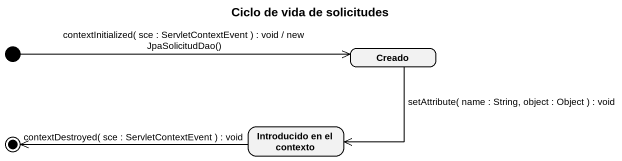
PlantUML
@startuml
title Ciclo de vida de solicitudes
hide empty description
state Creado
state "Introducido en el contexto" as Introducido_en_el_contexto
[*] -right-> Creado : contextInitialized( sce : ServletContextEvent ) : void / new JpaSolicitudDao()
Creado --> Introducido_en_el_contexto : setAttribute( name : String, object : Object ) : void
Introducido_en_el_contexto -left-> [*] : contextDestroyed( sce : ServletContextEvent ) : void
@enduml
